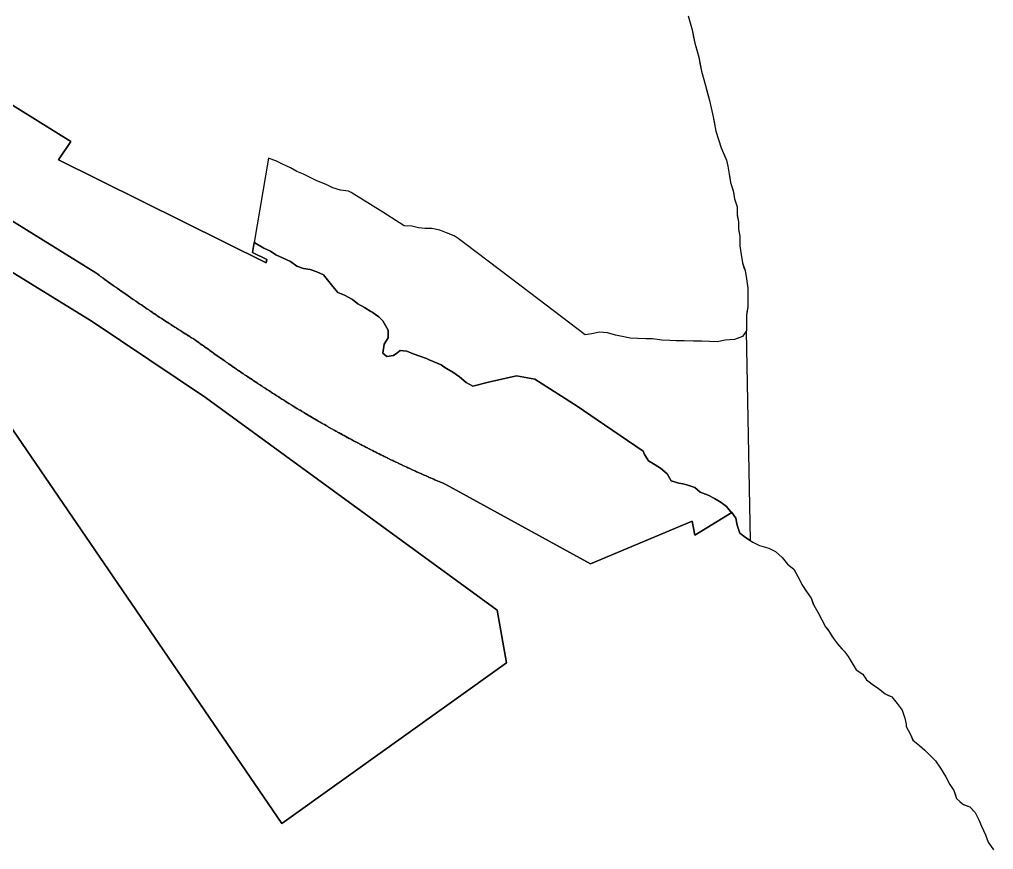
# Model space of a CAD drawing. Header units: inches. Extents: x 11258954 to 11313122, y 3645444 to 3695200.
# Drawn here: x 11296725 to 11297462, y 3675578 to 3676207 of the extents above; entities that cross this region are included whole.
import ezdxf

# ---------------------------------------------------------------- set-up
doc = ezdxf.new("R2010")
doc.units = ezdxf.units.IN
doc.header["$MEASUREMENT"] = 0
for name, color, linetype in [('SchoolBoardDistrict', 253, 'Continuous'), ('SchoolZone_Elementary', 251, 'Continuous'), ('SchoolZone_High', 63, 'Continuous'), ('SchoolZone_Middle', 154, 'Continuous')]:
    doc.layers.add(name, color=color, linetype=linetype)

msp = doc.modelspace()

# ---------------------------------------------------------------- linework, layer by layer
at = {"layer": 'SchoolBoardDistrict'}
msp.add_lwpolyline([(11297231, 3676209.25), (11297234, 3676198.75), (11297235.119, 3676193.1565), (11297236, 3676188.75), (11297237.19, 3676184.4855), (11297239, 3676178), (11297239.89, 3676173.328), (11297241, 3676167.5), (11297244, 3676156.5), (11297244.554, 3676154.423), (11297247, 3676145.25), (11297250, 3676133), (11297250.705, 3676129.125), (11297252, 3676122), (11297256, 3676109.5), (11297258.999, 3676102.378), (11297260, 3676100), (11297261, 3676095.5), (11297262, 3676089.5), (11297262.1685, 3676088.446), (11297263, 3676083.25), (11297264.464, 3676078.6755), (11297265, 3676077), (11297265.165, 3676075.9675), (11297266, 3676070.75), (11297266.971, 3676067.8375), (11297268, 3676064.75), (11297268, 3676059.6635), (11297268, 3676059), (11297268.1425, 3676058.217), (11297269, 3676053.5), (11297269, 3676049.464), (11297269, 3676048), (11297269.2965, 3676046.37), (11297270, 3676042.5), (11297270, 3676039.0235), (11297270, 3676035.25), (11297271, 3676028.75), (11297272, 3676022.5), (11297273.1955, 3676018.9135), (11297274, 3676016.5), (11297275, 3676010.25), (11297276, 3676003.25), (11297276, 3676000), (11297276, 3675995.75), (11297276, 3675989), (11297275.407, 3675985.144), (11297275, 3675982.5), (11297275, 3675976.75), (11297275, 3675975.28), (11297275, 3675975), (11297275, 3675971), (11297274.848, 3675970.7845), (11297278, 3675812.25), (11297280, 3675811), (11297285, 3675808.5), (11297292, 3675806.5), (11297297, 3675804), (11297302, 3675799.5), (11297306, 3675794.5), (11297308.495, 3675792.504), (11297311, 3675790.5), (11297314, 3675785), (11297314.112, 3675784.7765), (11297317, 3675779), (11297320.359, 3675773.961), (11297321, 3675773), (11297324, 3675768.75), (11297325.6705, 3675764.1555), (11297326, 3675763.25), (11297329, 3675758), (11297332, 3675752.25), (11297335, 3675747), (11297336.536, 3675744.952), (11297338, 3675743), (11297340.278, 3675739.2035), (11297341, 3675738), (11297344, 3675734), (11297347.2465, 3675730.429), (11297349, 3675728.5), (11297350.507, 3675726.4905), (11297351.305, 3675725.4265), (11297352, 3675724.5), (11297355, 3675719.5), (11297356.2395, 3675717.4335), (11297358, 3675714.5), (11297360.829, 3675712.661), (11297363, 3675711.25), (11297363.858, 3675709.9635), (11297363.8635, 3675709.954), (11297366, 3675706.75), (11297368.902, 3675704.5735), (11297370.418, 3675703.436), (11297371, 3675703), (11297371.62, 3675702.5735), (11297375, 3675700.25), (11297376.962, 3675698.6805), (11297380, 3675696.25), (11297382.0065, 3675695.347), (11297385, 3675694), (11297389, 3675689), (11297393, 3675684), (11297395, 3675677.75), (11297396, 3675673.25), (11297396, 3675672.353), (11297396, 3675671.5), (11297399, 3675666), (11297400.166, 3675663.232), (11297400.9075, 3675661.4705), (11297401, 3675661.25), (11297401.149, 3675661.131), (11297402.336, 3675660.182), (11297406, 3675657.25), (11297410, 3675653.5), (11297411.9805, 3675651.52), (11297414, 3675649.5), (11297418, 3675645.5), (11297422, 3675640), (11297424.009, 3675636.7355), (11297426, 3675633.5), (11297429, 3675627.75), (11297432, 3675623), (11297432.9245, 3675620.2265), (11297434, 3675617), (11297436.4895, 3675614.7595), (11297438.551, 3675612.904), (11297439, 3675612.5), (11297439.2735, 3675612.4045), (11297444, 3675610.75), (11297444.0485, 3675610.6985), (11297447.6875, 3675606.832), (11297448, 3675606.5), (11297448.308, 3675605.9355), (11297451, 3675601), (11297453, 3675596), (11297456, 3675589.5), (11297458, 3675584), (11297462, 3675578.25)], dxfattribs=at)
at = {"layer": 'SchoolZone_Elementary'}
for points in [[(11297231, 3676209.25, 0), (11297234, 3676198.75, 0), (11297236, 3676188.75, 0), (11297239, 3676178, 0), (11297241, 3676167.5, 0), (11297244, 3676156.5, 0), (11297247, 3676145.25, 0), (11297250, 3676133, 0), (11297252, 3676122, 0), (11297256, 3676109.5, 0), (11297260, 3676100, 0), (11297261, 3676095.5, 0), (11297262, 3676089.5, 0), (11297263, 3676083.25, 0), (11297265, 3676077, 0), (11297266, 3676070.75, 0), (11297268, 3676064.75, 0), (11297268, 3676059, 0), (11297269, 3676053.5, 0), (11297269, 3676048, 0), (11297270, 3676042.5, 0), (11297270, 3676035.25, 0), (11297271, 3676028.75, 0), (11297272, 3676022.5, 0), (11297274, 3676016.5, 0), (11297275, 3676010.25, 0), (11297276, 3676003.25, 0), (11297276, 3676000, 0), (11297276, 3675995.75, 0), (11297276, 3675989, 0), (11297275, 3675982.5, 0), (11297275, 3675976.75, 0), (11297275, 3675975, 0), (11297275, 3675971, 0), (11297274.848, 3675970.785, 0), (11297272, 3675966.75, 0), (11297266, 3675964.5, 0), (11297259, 3675964, 0), (11297253, 3675962.75, 0), (11297247, 3675963, 0), (11297241, 3675963.25, 0), (11297235, 3675963.25, 0), (11297228, 3675963.5, 0), (11297222, 3675963.5, 0), (11297217, 3675963.75, 0), (11297211, 3675964, 0), (11297204, 3675965, 0), (11297199, 3675965, 0), (11297193, 3675965.25, 0), (11297187, 3675965.5, 0), (11297181, 3675966.75, 0), (11297176, 3675967.75, 0), (11297170, 3675969.5, 0), (11297164, 3675970, 0), (11297158, 3675968.75, 0), (11297153, 3675968, 0), (11297111, 3676000, 0), (11297088, 3676017.5, 0), (11297062, 3676037, 0), (11297057, 3676040.75, 0), (11297054, 3676042.75, 0), (11297048, 3676045, 0), (11297043, 3676047.25, 0), (11297037, 3676048.5, 0), (11297032, 3676048.5, 0), (11297027, 3676049, 0), (11297022, 3676050.25, 0), (11297016, 3676050.5, 0), (11297000, 3676060.75, 0), (11296976, 3676075.75, 0), (11296974, 3676076.75, 0), (11296968, 3676077.5, 0), (11296962, 3676079.25, 0), (11296957, 3676081.75, 0), (11296950, 3676084.5, 0), (11296945, 3676087, 0), (11296940, 3676089.5, 0), (11296935, 3676091.5, 0), (11296930, 3676094.25, 0), (11296924, 3676097, 0), (11296919, 3676099.5, 0), (11296914.0005, 3676101.3085, 0), (11296913.366, 3676101.642, 0), (11296902.691, 3676037.864, 0), (11296901.429, 3676030.3245, 0), (11296912.115, 3676024.8655, 0), (11296911.713, 3676022.461, 0), (11296754.5795, 3676100.443, 0), (11296763.808, 3676114.169, 0), (11296634.0025, 3676194.952, 0)], [(11296634.0025, 3676194.952, 0), (11296763.808, 3676114.169, 0), (11296754.5795, 3676100.443, 0), (11296911.713, 3676022.461, 0), (11296912.115, 3676024.8655, 0), (11296901.429, 3676030.3245, 0), (11296902.691, 3676037.864, 0), (11296903.1405, 3676037.6155, 0), (11296910, 3676033.5, 0), (11296915, 3676031.25, 0), (11296919, 3676028.5, 0), (11296924, 3676026.25, 0), (11296930, 3676023.5, 0), (11296935, 3676020, 0), (11296940, 3676018.25, 0), (11296945, 3676017.25, 0), (11296950, 3676015.5, 0), (11296955, 3676013.25, 0), (11296959, 3676008.25, 0), (11296962, 3676004.5, 0), (11296966, 3676000, 0), (11296971, 3675998, 0), (11296977, 3675994.75, 0), (11296981, 3675991.5, 0), (11296986, 3675988.5, 0), (11296991, 3675985.5, 0), (11296992, 3675985, 0), (11296997, 3675981.5, 0), (11297000, 3675978.5, 0), (11297004, 3675971.5, 0), (11297004, 3675965.75, 0), (11297001, 3675960.75, 0), (11297000, 3675954, 0), (11297003, 3675951.5, 0), (11297008, 3675952.25, 0), (11297010.5, 3675954.125, 0), (11297013, 3675956, 0), (11297018, 3675955.5, 0), (11297023, 3675953.5, 0), (11297028, 3675951.75, 0), (11297033, 3675950, 0), (11297034, 3675949.5, 0), (11297035, 3675949, 0), (11297038, 3675947.75, 0), (11297044, 3675945.25, 0), (11297046, 3675943.75, 0), (11297048, 3675942.5, 0), (11297053, 3675939.75, 0), (11297058, 3675936.25, 0), (11297063, 3675931.75, 0), (11297068, 3675929, 0), (11297080, 3675932, 0), (11297101, 3675937, 0), (11297115, 3675934.5, 0), (11297147, 3675914, 0), (11297162, 3675903.5, 0), (11297197, 3675880, 0), (11297198, 3675877.25, 0), (11297201, 3675872.5, 0), (11297206, 3675869.5, 0), (11297210, 3675867, 0), (11297215, 3675862.75, 0), (11297218, 3675857.5, 0), (11297224, 3675855.75, 0), (11297227, 3675855.125, 0), (11297230, 3675854.5, 0), (11297236, 3675852.5, 0), (11297240, 3675848.75, 0), (11297246, 3675846.5, 0), (11297251, 3675844, 0), (11297256, 3675841, 0), (11297258, 3675839.5, 0), (11297260, 3675838, 0), (11297263, 3675834.25, 0), (11297264, 3675833.5, 0), (11297267, 3675829.25, 0), (11297268, 3675824, 0), (11297270, 3675817.75, 0), (11297275, 3675814, 0), (11297278, 3675812.25, 0), (11297280, 3675811, 0), (11297285, 3675808.5, 0), (11297292, 3675806.5, 0), (11297297, 3675804, 0), (11297302, 3675799.5, 0), (11297306, 3675794.5, 0), (11297311, 3675790.5, 0), (11297314, 3675785, 0), (11297317, 3675779, 0), (11297321, 3675773, 0), (11297324, 3675768.75, 0), (11297326, 3675763.25, 0), (11297329, 3675758, 0), (11297332, 3675752.25, 0), (11297335, 3675747, 0), (11297338, 3675743, 0), (11297341, 3675738, 0), (11297344, 3675734, 0), (11297349, 3675728.5, 0), (11297352, 3675724.5, 0), (11297355, 3675719.5, 0), (11297358, 3675714.5, 0), (11297363, 3675711.25, 0), (11297364.5, 3675709, 0), (11297366, 3675706.75, 0), (11297371, 3675703, 0), (11297375, 3675700.25, 0), (11297380, 3675696.25, 0), (11297385, 3675694, 0), (11297389, 3675689, 0), (11297393, 3675684, 0), (11297395, 3675677.75, 0), (11297396, 3675673.25, 0), (11297396, 3675671.5, 0), (11297399, 3675666, 0), (11297401, 3675661.25, 0), (11297402.3355, 3675660.1815, 0), (11297406, 3675657.25, 0), (11297410, 3675653.5, 0), (11297414, 3675649.5, 0), (11297418, 3675645.5, 0), (11297422, 3675640, 0), (11297426, 3675633.5, 0), (11297429, 3675627.75, 0), (11297432, 3675623, 0), (11297433, 3675620, 0), (11297434, 3675617, 0), (11297439, 3675612.5, 0), (11297444, 3675610.75, 0), (11297448, 3675606.5, 0), (11297451, 3675601, 0), (11297453, 3675596, 0), (11297456, 3675589.5, 0), (11297458, 3675584, 0), (11297462, 3675578.25, 0)]]:
    msp.add_polyline3d(points, dxfattribs=at)
at = {"layer": 'SchoolZone_High'}
for points in [[(11297231, 3676209.25, 0), (11297234, 3676198.75, 0), (11297236, 3676188.75, 0), (11297239, 3676178, 0), (11297241, 3676167.5, 0), (11297244, 3676156.5, 0), (11297247, 3676145.25, 0), (11297250, 3676133, 0), (11297252, 3676122, 0), (11297256, 3676109.5, 0), (11297260, 3676100, 0), (11297261, 3676095.5, 0), (11297262, 3676089.5, 0), (11297263, 3676083.25, 0), (11297265, 3676077, 0), (11297266, 3676070.75, 0), (11297268, 3676064.75, 0), (11297268, 3676059, 0), (11297269, 3676053.5, 0), (11297269, 3676048, 0), (11297270, 3676042.5, 0), (11297270, 3676035.25, 0), (11297271, 3676028.75, 0), (11297272, 3676022.5, 0), (11297274, 3676016.5, 0), (11297275, 3676010.25, 0), (11297276, 3676003.25, 0), (11297276, 3676000, 0), (11297276, 3675995.75, 0), (11297276, 3675989, 0), (11297275, 3675982.5, 0), (11297275, 3675976.75, 0), (11297275, 3675975, 0), (11297275, 3675971, 0), (11297274.848, 3675970.785, 0), (11297278, 3675812.25, 0), (11297275, 3675814, 0), (11297270, 3675817.75, 0), (11297268, 3675824, 0), (11297267, 3675829.25, 0), (11297264, 3675833.5, 0), (11297263, 3675834.25, 0), (11297260, 3675838, 0), (11297258, 3675839.5, 0), (11297256, 3675841, 0), (11297251, 3675844, 0), (11297246, 3675846.5, 0), (11297240, 3675848.75, 0), (11297236, 3675852.5, 0), (11297230, 3675854.5, 0), (11297227, 3675855.125, 0), (11297224, 3675855.75, 0), (11297218, 3675857.5, 0), (11297215, 3675862.75, 0), (11297210, 3675867, 0), (11297206, 3675869.5, 0), (11297201, 3675872.5, 0), (11297198, 3675877.25, 0), (11297197, 3675880, 0), (11297162, 3675903.5, 0), (11297147, 3675914, 0), (11297115, 3675934.5, 0), (11297101, 3675937, 0), (11297080, 3675932, 0), (11297068, 3675929, 0), (11297063, 3675931.75, 0), (11297058, 3675936.25, 0), (11297053, 3675939.75, 0), (11297048, 3675942.5, 0), (11297046, 3675943.75, 0), (11297044, 3675945.25, 0), (11297038, 3675947.75, 0), (11297035, 3675949, 0), (11297034, 3675949.5, 0), (11297033, 3675950, 0), (11297028, 3675951.75, 0), (11297023, 3675953.5, 0), (11297018, 3675955.5, 0), (11297013, 3675956, 0), (11297010.5, 3675954.125, 0), (11297008, 3675952.25, 0), (11297003, 3675951.5, 0), (11297000, 3675954, 0), (11297001, 3675960.75, 0), (11297004, 3675965.75, 0), (11297004, 3675971.5, 0), (11297000, 3675978.5, 0), (11296997, 3675981.5, 0), (11296992, 3675985, 0), (11296991, 3675985.5, 0), (11296986, 3675988.5, 0), (11296981, 3675991.5, 0), (11296977, 3675994.75, 0), (11296971, 3675998, 0), (11296966, 3676000, 0), (11296962, 3676004.5, 0), (11296959, 3676008.25, 0), (11296955, 3676013.25, 0), (11296950, 3676015.5, 0), (11296945, 3676017.25, 0), (11296940, 3676018.25, 0), (11296935, 3676020, 0), (11296930, 3676023.5, 0), (11296924, 3676026.25, 0), (11296919, 3676028.5, 0), (11296915, 3676031.25, 0), (11296910, 3676033.5, 0), (11296903.1405, 3676037.6155, 0), (11296902.691, 3676037.864, 0), (11296901.429, 3676030.3245, 0), (11296912.115, 3676024.8655, 0), (11296911.713, 3676022.461, 0), (11296754.5795, 3676100.443, 0), (11296763.808, 3676114.169, 0), (11296634.0025, 3676194.952, 0)], [(11296634.0025, 3676194.952, 0), (11296763.808, 3676114.169, 0), (11296754.5795, 3676100.443, 0), (11296911.713, 3676022.461, 0), (11296912.115, 3676024.8655, 0), (11296901.429, 3676030.3245, 0), (11296902.691, 3676037.864, 0), (11296903.1405, 3676037.6155, 0), (11296910, 3676033.5, 0), (11296915, 3676031.25, 0), (11296919, 3676028.5, 0), (11296924, 3676026.25, 0), (11296930, 3676023.5, 0), (11296935, 3676020, 0), (11296940, 3676018.25, 0), (11296945, 3676017.25, 0), (11296950, 3676015.5, 0), (11296955, 3676013.25, 0), (11296959, 3676008.25, 0), (11296962, 3676004.5, 0), (11296966, 3676000, 0), (11296971, 3675998, 0), (11296977, 3675994.75, 0), (11296981, 3675991.5, 0), (11296986, 3675988.5, 0), (11296991, 3675985.5, 0), (11296992, 3675985, 0), (11296997, 3675981.5, 0), (11297000, 3675978.5, 0), (11297004, 3675971.5, 0), (11297004, 3675965.75, 0), (11297001, 3675960.75, 0), (11297000, 3675954, 0), (11297003, 3675951.5, 0), (11297008, 3675952.25, 0), (11297010.5, 3675954.125, 0), (11297013, 3675956, 0), (11297018, 3675955.5, 0), (11297023, 3675953.5, 0), (11297028, 3675951.75, 0), (11297033, 3675950, 0), (11297034, 3675949.5, 0), (11297035, 3675949, 0), (11297038, 3675947.75, 0), (11297044, 3675945.25, 0), (11297046, 3675943.75, 0), (11297048, 3675942.5, 0), (11297053, 3675939.75, 0), (11297058, 3675936.25, 0), (11297063, 3675931.75, 0), (11297068, 3675929, 0), (11297080, 3675932, 0), (11297101, 3675937, 0), (11297115, 3675934.5, 0), (11297147, 3675914, 0), (11297162, 3675903.5, 0), (11297197, 3675880, 0), (11297198, 3675877.25, 0), (11297201, 3675872.5, 0), (11297206, 3675869.5, 0), (11297210, 3675867, 0), (11297215, 3675862.75, 0), (11297218, 3675857.5, 0), (11297224, 3675855.75, 0), (11297227, 3675855.125, 0), (11297230, 3675854.5, 0), (11297236, 3675852.5, 0), (11297240, 3675848.75, 0), (11297246, 3675846.5, 0), (11297251, 3675844, 0), (11297256, 3675841, 0), (11297258, 3675839.5, 0), (11297260, 3675838, 0), (11297263, 3675834.25, 0), (11297264, 3675833.5, 0), (11297267, 3675829.25, 0), (11297268, 3675824, 0), (11297270, 3675817.75, 0), (11297275, 3675814, 0), (11297278, 3675812.25, 0), (11297280, 3675811, 0), (11297285, 3675808.5, 0), (11297292, 3675806.5, 0), (11297297, 3675804, 0), (11297302, 3675799.5, 0), (11297306, 3675794.5, 0), (11297311, 3675790.5, 0), (11297314, 3675785, 0), (11297317, 3675779, 0), (11297321, 3675773, 0), (11297324, 3675768.75, 0), (11297326, 3675763.25, 0), (11297329, 3675758, 0), (11297332, 3675752.25, 0), (11297335, 3675747, 0), (11297338, 3675743, 0), (11297341, 3675738, 0), (11297344, 3675734, 0), (11297349, 3675728.5, 0), (11297352, 3675724.5, 0), (11297355, 3675719.5, 0), (11297358, 3675714.5, 0), (11297363, 3675711.25, 0), (11297364.5, 3675709, 0), (11297366, 3675706.75, 0), (11297371, 3675703, 0), (11297375, 3675700.25, 0), (11297380, 3675696.25, 0), (11297385, 3675694, 0), (11297389, 3675689, 0), (11297393, 3675684, 0), (11297395, 3675677.75, 0), (11297396, 3675673.25, 0), (11297396, 3675671.5, 0), (11297399, 3675666, 0), (11297401, 3675661.25, 0), (11297402.3355, 3675660.1815, 0), (11297406, 3675657.25, 0), (11297410, 3675653.5, 0), (11297414, 3675649.5, 0), (11297418, 3675645.5, 0), (11297422, 3675640, 0), (11297426, 3675633.5, 0), (11297429, 3675627.75, 0), (11297432, 3675623, 0), (11297433, 3675620, 0), (11297434, 3675617, 0), (11297439, 3675612.5, 0), (11297444, 3675610.75, 0), (11297448, 3675606.5, 0), (11297451, 3675601, 0), (11297453, 3675596, 0), (11297456, 3675589.5, 0), (11297458, 3675584, 0), (11297462, 3675578.25, 0)]]:
    msp.add_polyline3d(points, dxfattribs=at)
at = {"layer": 'SchoolZone_Middle'}
for points in [[(11297231, 3676209.25, 0), (11297234, 3676198.75, 0), (11297236, 3676188.75, 0), (11297239, 3676178, 0), (11297241, 3676167.5, 0), (11297244, 3676156.5, 0), (11297247, 3676145.25, 0), (11297250, 3676133, 0), (11297252, 3676122, 0), (11297256, 3676109.5, 0), (11297260, 3676100, 0), (11297261, 3676095.5, 0), (11297262, 3676089.5, 0), (11297263, 3676083.25, 0), (11297265, 3676077, 0), (11297266, 3676070.75, 0), (11297268, 3676064.75, 0), (11297268, 3676059, 0), (11297269, 3676053.5, 0), (11297269, 3676048, 0), (11297270, 3676042.5, 0), (11297270, 3676035.25, 0), (11297271, 3676028.75, 0), (11297272, 3676022.5, 0), (11297274, 3676016.5, 0), (11297275, 3676010.25, 0), (11297276, 3676003.25, 0), (11297276, 3676000, 0), (11297276, 3675995.75, 0), (11297276, 3675989, 0), (11297275, 3675982.5, 0), (11297275, 3675976.75, 0), (11297275, 3675975, 0), (11297275, 3675971, 0), (11297274.848, 3675970.785, 0), (11297272, 3675966.75, 0), (11297266, 3675964.5, 0), (11297259, 3675964, 0), (11297253, 3675962.75, 0), (11297247, 3675963, 0), (11297241, 3675963.25, 0), (11297235, 3675963.25, 0), (11297228, 3675963.5, 0), (11297222, 3675963.5, 0), (11297217, 3675963.75, 0), (11297211, 3675964, 0), (11297204, 3675965, 0), (11297199, 3675965, 0), (11297193, 3675965.25, 0), (11297187, 3675965.5, 0), (11297181, 3675966.75, 0), (11297176, 3675967.75, 0), (11297170, 3675969.5, 0), (11297164, 3675970, 0), (11297158, 3675968.75, 0), (11297153, 3675968, 0), (11297111, 3676000, 0), (11297088, 3676017.5, 0), (11297062, 3676037, 0), (11297057, 3676040.75, 0), (11297054, 3676042.75, 0), (11297048, 3676045, 0), (11297043, 3676047.25, 0), (11297037, 3676048.5, 0), (11297032, 3676048.5, 0), (11297027, 3676049, 0), (11297022, 3676050.25, 0), (11297016, 3676050.5, 0), (11297000, 3676060.75, 0), (11296976, 3676075.75, 0), (11296974, 3676076.75, 0), (11296968, 3676077.5, 0), (11296962, 3676079.25, 0), (11296957, 3676081.75, 0), (11296950, 3676084.5, 0), (11296945, 3676087, 0), (11296940, 3676089.5, 0), (11296935, 3676091.5, 0), (11296930, 3676094.25, 0), (11296924, 3676097, 0), (11296919, 3676099.5, 0), (11296914.0005, 3676101.3085, 0), (11296913.366, 3676101.642, 0), (11296902.691, 3676037.864, 0), (11296903.1405, 3676037.6155, 0), (11296910, 3676033.5, 0), (11296915, 3676031.25, 0), (11296919, 3676028.5, 0), (11296924, 3676026.25, 0), (11296930, 3676023.5, 0), (11296935, 3676020, 0), (11296940, 3676018.25, 0), (11296945, 3676017.25, 0), (11296950, 3676015.5, 0), (11296955, 3676013.25, 0), (11296959, 3676008.25, 0), (11296962, 3676004.5, 0), (11296966, 3676000, 0), (11296971, 3675998, 0), (11296977, 3675994.75, 0), (11296981, 3675991.5, 0), (11296986, 3675988.5, 0), (11296991, 3675985.5, 0), (11296992, 3675985, 0), (11296997, 3675981.5, 0), (11297000, 3675978.5, 0), (11297004, 3675971.5, 0), (11297004, 3675965.75, 0), (11297001, 3675960.75, 0), (11297000, 3675954, 0), (11297003, 3675951.5, 0), (11297008, 3675952.25, 0), (11297010.5, 3675954.125, 0), (11297013, 3675956, 0), (11297018, 3675955.5, 0), (11297023, 3675953.5, 0), (11297028, 3675951.75, 0), (11297033, 3675950, 0), (11297034, 3675949.5, 0), (11297035, 3675949, 0), (11297038, 3675947.75, 0), (11297044, 3675945.25, 0), (11297046, 3675943.75, 0), (11297048, 3675942.5, 0), (11297053, 3675939.75, 0), (11297058, 3675936.25, 0), (11297063, 3675931.75, 0), (11297068, 3675929, 0), (11297080, 3675932, 0), (11297101, 3675937, 0), (11297115, 3675934.5, 0), (11297147, 3675914, 0), (11297162, 3675903.5, 0), (11297197, 3675880, 0), (11297198, 3675877.25, 0), (11297201, 3675872.5, 0), (11297206, 3675869.5, 0), (11297210, 3675867, 0), (11297215, 3675862.75, 0), (11297218, 3675857.5, 0), (11297224, 3675855.75, 0), (11297227, 3675855.125, 0), (11297230, 3675854.5, 0), (11297236, 3675852.5, 0), (11297240, 3675848.75, 0), (11297246, 3675846.5, 0), (11297251, 3675844, 0), (11297256, 3675841, 0), (11297258, 3675839.5, 0), (11297260, 3675838, 0), (11297263, 3675834.25, 0), (11297264, 3675833.5, 0), (11297245, 3675822, 0), (11297236, 3675816.25, 0), (11297234, 3675827, 0), (11297157, 3675794.75, 0), (11297047.65, 3675854.73, 0), (11297047.645, 3675854.733, 0), (11297046.3325, 3675855.282, 0), (11297045.992, 3675855.4245, 0), (11297045.9865, 3675855.427, 0), (11297045.02, 3675855.8335, 0), (11297044.3345, 3675856.122, 0), (11297044.3295, 3675856.124, 0), (11297043.7085, 3675856.387, 0), (11297042.679, 3675856.823, 0), (11297042.674, 3675856.825, 0), (11297042.398, 3675856.9425, 0), (11297041.089, 3675857.5005, 0), (11297041.0255, 3675857.5275, 0), (11297041.02, 3675857.53, 0), (11297039.7805, 3675858.061, 0), (11297039.3725, 3675858.236, 0), (11297039.3675, 3675858.238, 0), (11297038.4735, 3675858.6235, 0), (11297037.722, 3675858.948, 0), (11297037.717, 3675858.95, 0), (11297037.1675, 3675859.1885, 0), (11297036.0725, 3675859.6635, 0), (11297036.0675, 3675859.6655, 0), (11297035.862, 3675859.755, 0), (11297034.5575, 3675860.3245, 0), (11297034.4245, 3675860.3825, 0), (11297034.42, 3675860.3845, 0), (11297033.2535, 3675860.8965, 0), (11297032.778, 3675861.105, 0), (11297032.7735, 3675861.107, 0), (11297031.951, 3675861.4705, 0), (11297031.1335, 3675861.8315, 0), (11297031.129, 3675861.8335, 0), (11297030.6495, 3675862.0465, 0), (11297029.4905, 3675862.5615, 0), (11297029.486, 3675862.5635, 0), (11297029.3495, 3675862.6245, 0), (11297028.0495, 3675863.2055, 0), (11297027.8495, 3675863.295, 0), (11297027.845, 3675863.297, 0), (11297026.7525, 3675863.788, 0), (11297026.2095, 3675864.032, 0), (11297026.205, 3675864.034, 0), (11297025.454, 3675864.3735, 0), (11297024.5715, 3675864.7725, 0), (11297024.567, 3675864.7745, 0), (11297024.158, 3675864.9605, 0), (11297022.9345, 3675865.5165, 0), (11297022.9305, 3675865.5185, 0), (11297022.862, 3675865.55, 0), (11297021.569, 3675866.1415, 0), (11297021.3, 3675866.2645, 0), (11297021.2955, 3675866.2665, 0), (11297020.275, 3675866.736, 0), (11297019.6665, 3675867.016, 0), (11297019.6625, 3675867.018, 0), (11297018.983, 3675867.3325, 0), (11297018.035, 3675867.771, 0), (11297018.031, 3675867.773, 0), (11297017.6915, 3675867.931, 0), (11297016.405, 3675868.5295, 0), (11297016.401, 3675868.5315, 0), (11297015.112, 3675869.1345, 0), (11297014.7765, 3675869.2915, 0), (11297014.7725, 3675869.2935, 0), (11297013.8235, 3675869.74, 0), (11297013.1495, 3675870.0575, 0), (11297013.146, 3675870.059, 0), (11297012.5365, 3675870.3475, 0), (11297011.5245, 3675870.8265, 0), (11297011.521, 3675870.828, 0), (11297011.25, 3675870.957, 0), (11297009.9655, 3675871.569, 0), (11297009.9015, 3675871.5995, 0), (11297009.898, 3675871.601, 0), (11297008.6815, 3675872.183, 0), (11297008.2795, 3675872.3755, 0), (11297008.276, 3675872.377, 0), (11297007.3985, 3675872.7995, 0), (11297006.6595, 3675873.1555, 0), (11297006.6565, 3675873.157, 0), (11297006.1165, 3675873.4185, 0), (11297005.0415, 3675873.939, 0), (11297005.0385, 3675873.9405, 0), (11297004.836, 3675874.039, 0), (11297003.5565, 3675874.662, 0), (11297003.425, 3675874.726, 0), (11297003.422, 3675874.7275, 0), (11297002.278, 3675875.2875, 0), (11297001.8105, 3675875.516, 0), (11297001.807, 3675875.518, 0), (11297001.001, 3675875.9145, 0), (11297000.1975, 3675876.31, 0), (11297000.194, 3675876.3115, 0), (11296999.724, 3675876.544, 0), (11296998.586, 3675877.1075, 0), (11296998.583, 3675877.109, 0), (11296998.4485, 3675877.176, 0), (11296997.1745, 3675877.81, 0), (11296996.9765, 3675877.9085, 0), (11296996.9735, 3675877.91, 0), (11296995.9015, 3675878.4465, 0), (11296995.3685, 3675878.713, 0), (11296995.366, 3675878.7145, 0), (11296994.6295, 3675879.085, 0), (11296993.763, 3675879.5215, 0), (11296993.76, 3675879.523, 0), (11296993.3585, 3675879.726, 0), (11296992.1585, 3675880.333, 0), (11296992.1555, 3675880.3345, 0), (11296992.0885, 3675880.3685, 0), (11296990.8205, 3675881.0135, 0), (11296990.556, 3675881.148, 0), (11296990.553, 3675881.1495, 0), (11296989.5525, 3675881.661, 0), (11296988.955, 3675881.9665, 0), (11296988.9525, 3675881.968, 0), (11296988.286, 3675882.3105, 0), (11296987.3565, 3675882.7885, 0), (11296987.354, 3675882.79, 0), (11296987.021, 3675882.962, 0), (11296985.7595, 3675883.614, 0), (11296985.757, 3675883.6155, 0), (11296984.494, 3675884.2715, 0), (11296984.164, 3675884.443, 0), (11296984.1615, 3675884.4445, 0), (11296983.232, 3675884.93, 0), (11296982.5705, 3675885.2755, 0), (11296982.568, 3675885.277, 0), (11296981.971, 3675885.5905, 0), (11296980.9765, 3675886.113, 0), (11296980.7115, 3675886.253, 0), (11296980.545, 3675886.341, 0), (11296979.453, 3675886.9175, 0), (11296979.387, 3675886.9525, 0), (11296978.196, 3675887.5845, 0), (11296977.799, 3675887.7955, 0), (11296976.94, 3675888.254, 0), (11296976.213, 3675888.642, 0), (11296975.6845, 3675888.9255, 0), (11296974.6285, 3675889.492, 0), (11296974.431, 3675889.5985, 0), (11296973.178, 3675890.2745, 0), (11296973.0465, 3675890.3455, 0), (11296971.927, 3675890.952, 0), (11296971.466, 3675891.202, 0), (11296970.6765, 3675891.6325, 0), (11296969.8875, 3675892.0625, 0), (11296969.4275, 3675892.3145, 0), (11296968.3105, 3675892.926, 0), (11296968.1795, 3675892.998, 0), (11296966.9325, 3675893.685, 0), (11296966.736, 3675893.7935, 0), (11296965.687, 3675894.374, 0), (11296965.163, 3675894.664, 0), (11296964.443, 3675895.0645, 0), (11296963.592, 3675895.538, 0), (11296963.1995, 3675895.7575, 0), (11296962.023, 3675896.4155, 0), (11296961.9575, 3675896.452, 0), (11296960.717, 3675897.1495, 0), (11296960.4555, 3675897.2965, 0), (11296959.4775, 3675897.849, 0), (11296958.8905, 3675898.181, 0), (11296958.239, 3675898.5505, 0), (11296957.327, 3675899.0685, 0), (11296957.002, 3675899.254, 0), (11296955.7655, 3675899.9595, 0), (11296954.531, 3675900.668, 0), (11296954.2065, 3675900.8545, 0), (11296953.298, 3675901.378, 0), (11296952.649, 3675901.7525, 0), (11296952.0655, 3675902.0905, 0), (11296951.0935, 3675902.6535, 0), (11296950.8345, 3675902.8045, 0), (11296949.605, 3675903.5205, 0), (11296949.54, 3675903.5585, 0), (11296948.3765, 3675904.2395, 0), (11296947.9885, 3675904.4665, 0), (11296947.149, 3675904.9605, 0), (11296946.439, 3675905.3785, 0), (11296945.923, 3675905.6835, 0), (11296944.8915, 3675906.2935, 0), (11296944.6985, 3675906.408, 0), (11296943.475, 3675907.135, 0), (11296943.346, 3675907.2115, 0), (11296942.2525, 3675907.8645, 0), (11296941.8025, 3675908.1335, 0), (11296941.0315, 3675908.596, 0), (11296940.261, 3675909.0585, 0), (11296939.812, 3675909.329, 0), (11296938.7215, 3675909.987, 0), (11296938.5935, 3675910.0645, 0), (11296937.376, 3675910.8025, 0), (11296937.184, 3675910.919, 0), (11296936.1605, 3675911.542, 0), (11296935.6485, 3675911.854, 0), (11296934.9455, 3675912.284, 0), (11296934.115, 3675912.7925, 0), (11296933.7325, 3675913.028, 0), (11296932.584, 3675913.7345, 0), (11296932.5205, 3675913.774, 0), (11296931.3095, 3675914.522, 0), (11296931.0545, 3675914.6795, 0), (11296930.1, 3675915.2725, 0), (11296929.5275, 3675915.6285, 0), (11296928.892, 3675916.025, 0), (11296928.0025, 3675916.58, 0), (11296927.6855, 3675916.779, 0), (11296926.4795, 3675917.5355, 0), (11296925.053, 3675918.434, 0), (11296924.6875, 3675918.6645, 0), (11296923.628, 3675919.3345, 0), (11296922.8975, 3675919.797, 0), (11296922.204, 3675920.2375, 0), (11296921.1095, 3675920.9325, 0), (11296920.7815, 3675921.142, 0), (11296919.36, 3675922.0485, 0), (11296919.3235, 3675922.0715, 0), (11296917.94, 3675922.9575, 0), (11296917.54, 3675923.2135, 0), (11296916.5215, 3675923.868, 0), (11296915.758, 3675924.359, 0), (11296915.1045, 3675924.781, 0), (11296913.9785, 3675925.508, 0), (11296913.6885, 3675925.696, 0), (11296912.2735, 3675926.613, 0), (11296912.201, 3675926.66, 0), (11296910.8605, 3675927.532, 0), (11296910.4255, 3675927.815, 0), (11296909.4485, 3675928.453, 0), (11296908.652, 3675928.9735, 0), (11296908.0375, 3675929.3765, 0), (11296906.881, 3675930.135, 0), (11296906.6285, 3675930.3015, 0), (11296905.2205, 3675931.2285, 0), (11296905.112, 3675931.3, 0), (11296903.814, 3675932.158, 0), (11296903.345, 3675932.468, 0), (11296902.4085, 3675933.0895, 0), (11296901.5805, 3675933.6395, 0), (11296901.005, 3675934.023, 0), (11296899.8175, 3675934.814, 0), (11296899.602, 3675934.958, 0), (11296898.201, 3675935.8955, 0), (11296898.057, 3675935.9915, 0), (11296896.801, 3675936.835, 0), (11296896.299, 3675937.1725, 0), (11296895.403, 3675937.777, 0), (11296894.5425, 3675938.357, 0), (11296894.0055, 3675938.7205, 0), (11296892.7885, 3675939.544, 0), (11296892.6095, 3675939.6655, 0), (11296891.2155, 3675940.6135, 0), (11296891.037, 3675940.735, 0), (11296889.8225, 3675941.563, 0), (11296889.287, 3675941.9285, 0), (11296888.431, 3675942.5145, 0), (11296887.5395, 3675943.1255, 0), (11296887.041, 3675943.4685, 0), (11296885.7945, 3675944.326, 0), (11296885.652, 3675944.424, 0), (11296884.2645, 3675945.382, 0), (11296884.0515, 3675945.529, 0), (11296882.8785, 3675946.342, 0), (11296882.3105, 3675946.7355, 0), (11296881.494, 3675947.3035, 0), (11296880.5715, 3675947.9455, 0), (11296880.1105, 3675948.2675, 0), (11296878.835, 3675949.1585, 0), (11296878.729, 3675949.233, 0), (11296877.3485, 3675950.201, 0), (11296877.101, 3675950.3745, 0), (11296875.9695, 3675951.1705, 0), (11296875.369, 3675951.5935, 0), (11296874.5925, 3675952.1425, 0), (11296873.639, 3675952.816, 0), (11296873.2155, 3675953.1165, 0), (11296871.9115, 3675954.0415, 0), (11296871.841, 3675954.092, 0), (11296870.4675, 3675955.0695, 0), (11296870.186, 3675955.27, 0), (11296869.0955, 3675956.0495, 0), (11296868.463, 3675956.502, 0), (11296867.7255, 3675957.0315, 0), (11296866.742, 3675957.737, 0), (11296866.356, 3675958.015, 0), (11296865.0235, 3675958.975, 0), (11296864.9885, 3675959.0005, 0), (11296863.622, 3675959.989, 0), (11296863.3075, 3675960.2165, 0), (11296862.258, 3675960.9785, 0), (11296861.5935, 3675961.461, 0), (11296860.8945, 3675961.9705, 0), (11296859.8815, 3675962.7085, 0), (11296859.5325, 3675962.9635, 0), (11296858.172, 3675963.959, 0), (11296856.7435, 3675964.8465, 0), (11296856.3355, 3675965.1, 0), (11296855.3155, 3675965.736, 0), (11296854.5005, 3675966.244, 0), (11296853.8895, 3675966.6265, 0), (11296852.668, 3675967.392, 0), (11296852.4645, 3675967.52, 0), (11296851.041, 3675968.415, 0), (11296850.838, 3675968.543, 0), (11296849.6185, 3675969.313, 0), (11296849.0095, 3675969.6975, 0), (11296848.198, 3675970.212, 0), (11296847.1835, 3675970.855, 0), (11296846.778, 3675971.113, 0), (11296845.3595, 3675972.0165, 0), (11296843.9425, 3675972.922, 0), (11296843.5375, 3675973.181, 0), (11296842.5265, 3675973.83, 0), (11296841.718, 3675974.349, 0), (11296841.112, 3675974.7395, 0), (11296839.9005, 3675975.52, 0), (11296839.6985, 3675975.6505, 0), (11296838.287, 3675976.5645, 0), (11296838.0855, 3675976.695, 0), (11296836.8765, 3675977.4805, 0), (11296836.272, 3675977.873, 0), (11296835.467, 3675978.398, 0), (11296834.461, 3675979.054, 0), (11296834.059, 3675979.3175, 0), (11296832.6525, 3675980.239, 0), (11296831.247, 3675981.163, 0), (11296830.846, 3675981.427, 0), (11296829.8435, 3675982.089, 0), (11296829.0415, 3675982.6185, 0), (11296828.441, 3675983.0165, 0), (11296827.239, 3675983.813, 0), (11296827.039, 3675983.946, 0), (11296825.639, 3675984.878, 0), (11296825.439, 3675985.011, 0), (11296824.241, 3675985.812, 0), (11296823.6415, 3675986.2125, 0), (11296822.8435, 3675986.748, 0), (11296821.846, 3675987.417, 0), (11296821.4475, 3675987.6855, 0), (11296820.0525, 3675988.625, 0), (11296818.6595, 3675989.567, 0), (11296818.2615, 3675989.8365, 0), (11296817.268, 3675990.511, 0), (11296816.4725, 3675991.051, 0), (11296815.877, 3675991.457, 0), (11296814.686, 3675992.269, 0), (11296814.4875, 3675992.4045, 0), (11296813.1, 3675993.3545, 0), (11296812.902, 3675993.49, 0), (11296811.7135, 3675994.3065, 0), (11296811.12, 3675994.7145, 0), (11296810.329, 3675995.2605, 0), (11296809.34, 3675995.9425, 0), (11296808.945, 3675996.216, 0), (11296807.5625, 3675997.1735, 0), (11296806.182, 3675998.1335, 0), (11296805.787, 3675998.408, 0), (11296804.802, 3675999.0955, 0), (11296804.014, 3675999.6455, 0), (11296803.424, 3676000.059, 0), (11296802.2435, 3676000.8865, 0), (11296802.047, 3676001.0245, 0), (11296800.6715, 3676001.992, 0), (11296800.475, 3676002.1305, 0), (11296799.2975, 3676002.962, 0), (11296798.709, 3676003.378, 0), (11296797.9255, 3676003.934, 0), (11296796.9455, 3676004.629, 0), (11296796.554, 3676004.9075, 0), (11296795.184, 3676005.883, 0), (11296793.816, 3676006.8605, 0), (11296793.4245, 3676007.14, 0), (11296792.449, 3676007.84, 0), (11296791.668, 3676008.4005, 0), (11296791.0835, 3676008.8215, 0), (11296789.9135, 3676009.664, 0), (11296789.7185, 3676009.805, 0), (11296788.356, 3676010.79, 0), (11296788.1615, 3676010.931, 0), (11296786.995, 3676011.778, 0), (11296786.4115, 3676012.2015, 0), (11296785.635, 3676012.7675, 0), (11296784.664, 3676013.475, 0), (11296784.2765, 3676013.7585, 0), (11296782.919, 3676014.7515, 0), (11296695.468, 3676068.9605, 0)], [(11296695.468, 3676068.9605, 0), (11296782.919, 3676014.7515, 0), (11296784.2765, 3676013.7585, 0), (11296784.664, 3676013.475, 0), (11296785.635, 3676012.7675, 0), (11296786.4115, 3676012.2015, 0), (11296786.995, 3676011.778, 0), (11296788.1615, 3676010.931, 0), (11296788.356, 3676010.79, 0), (11296789.7185, 3676009.805, 0), (11296789.9135, 3676009.664, 0), (11296791.0835, 3676008.8215, 0), (11296791.668, 3676008.4005, 0), (11296792.449, 3676007.84, 0), (11296793.4245, 3676007.14, 0), (11296793.816, 3676006.8605, 0), (11296795.184, 3676005.883, 0), (11296796.554, 3676004.9075, 0), (11296796.9455, 3676004.629, 0), (11296797.9255, 3676003.934, 0), (11296798.709, 3676003.378, 0), (11296799.2975, 3676002.962, 0), (11296800.475, 3676002.1305, 0), (11296800.6715, 3676001.992, 0), (11296802.047, 3676001.0245, 0), (11296802.2435, 3676000.8865, 0), (11296803.424, 3676000.059, 0), (11296804.014, 3675999.6455, 0), (11296804.802, 3675999.0955, 0), (11296805.787, 3675998.408, 0), (11296806.182, 3675998.1335, 0), (11296807.5625, 3675997.1735, 0), (11296808.945, 3675996.216, 0), (11296809.34, 3675995.9425, 0), (11296810.329, 3675995.2605, 0), (11296811.12, 3675994.7145, 0), (11296811.7135, 3675994.3065, 0), (11296812.902, 3675993.49, 0), (11296813.1, 3675993.3545, 0), (11296814.4875, 3675992.4045, 0), (11296814.686, 3675992.269, 0), (11296815.877, 3675991.457, 0), (11296816.4725, 3675991.051, 0), (11296817.268, 3675990.511, 0), (11296818.2615, 3675989.8365, 0), (11296818.6595, 3675989.567, 0), (11296820.0525, 3675988.625, 0), (11296821.4475, 3675987.6855, 0), (11296821.846, 3675987.417, 0), (11296822.8435, 3675986.748, 0), (11296823.6415, 3675986.2125, 0), (11296824.241, 3675985.812, 0), (11296825.439, 3675985.011, 0), (11296825.639, 3675984.878, 0), (11296827.039, 3675983.946, 0), (11296827.239, 3675983.813, 0), (11296828.441, 3675983.0165, 0), (11296829.0415, 3675982.6185, 0), (11296829.8435, 3675982.089, 0), (11296830.846, 3675981.427, 0), (11296831.247, 3675981.163, 0), (11296832.6525, 3675980.239, 0), (11296834.059, 3675979.3175, 0), (11296834.461, 3675979.054, 0), (11296835.467, 3675978.398, 0), (11296836.272, 3675977.873, 0), (11296836.8765, 3675977.4805, 0), (11296838.0855, 3675976.695, 0), (11296838.287, 3675976.5645, 0), (11296839.6985, 3675975.6505, 0), (11296839.9005, 3675975.52, 0), (11296841.112, 3675974.7395, 0), (11296841.718, 3675974.349, 0), (11296842.5265, 3675973.83, 0), (11296843.5375, 3675973.181, 0), (11296843.9425, 3675972.922, 0), (11296845.3595, 3675972.0165, 0), (11296846.778, 3675971.113, 0), (11296847.1835, 3675970.855, 0), (11296848.198, 3675970.212, 0), (11296849.0095, 3675969.6975, 0), (11296849.6185, 3675969.313, 0), (11296850.838, 3675968.543, 0), (11296851.041, 3675968.415, 0), (11296852.4645, 3675967.52, 0), (11296852.668, 3675967.392, 0), (11296853.8895, 3675966.6265, 0), (11296854.5005, 3675966.244, 0), (11296855.3155, 3675965.736, 0), (11296856.3355, 3675965.1, 0), (11296856.7435, 3675964.8465, 0), (11296858.172, 3675963.959, 0), (11296859.5325, 3675962.9635, 0), (11296859.8815, 3675962.7085, 0), (11296860.8945, 3675961.9705, 0), (11296861.5935, 3675961.461, 0), (11296862.258, 3675960.9785, 0), (11296863.3075, 3675960.2165, 0), (11296863.622, 3675959.989, 0), (11296864.9885, 3675959.0005, 0), (11296865.0235, 3675958.975, 0), (11296866.356, 3675958.015, 0), (11296866.742, 3675957.737, 0), (11296867.7255, 3675957.0315, 0), (11296868.463, 3675956.502, 0), (11296869.0955, 3675956.0495, 0), (11296870.186, 3675955.27, 0), (11296870.4675, 3675955.0695, 0), (11296871.841, 3675954.092, 0), (11296871.9115, 3675954.0415, 0), (11296873.2155, 3675953.1165, 0), (11296873.639, 3675952.816, 0), (11296874.5925, 3675952.1425, 0), (11296875.369, 3675951.5935, 0), (11296875.9695, 3675951.1705, 0), (11296877.101, 3675950.3745, 0), (11296877.3485, 3675950.201, 0), (11296878.729, 3675949.233, 0), (11296878.835, 3675949.1585, 0), (11296880.1105, 3675948.2675, 0), (11296880.5715, 3675947.9455, 0), (11296881.494, 3675947.3035, 0), (11296882.3105, 3675946.7355, 0), (11296882.8785, 3675946.342, 0), (11296884.0515, 3675945.529, 0), (11296884.2645, 3675945.382, 0), (11296885.652, 3675944.424, 0), (11296885.7945, 3675944.326, 0), (11296887.041, 3675943.4685, 0), (11296887.5395, 3675943.1255, 0), (11296888.431, 3675942.5145, 0), (11296889.287, 3675941.9285, 0), (11296889.8225, 3675941.563, 0), (11296891.037, 3675940.735, 0), (11296891.2155, 3675940.6135, 0), (11296892.6095, 3675939.6655, 0), (11296892.7885, 3675939.544, 0), (11296894.0055, 3675938.7205, 0), (11296894.5425, 3675938.357, 0), (11296895.403, 3675937.777, 0), (11296896.299, 3675937.1725, 0), (11296896.801, 3675936.835, 0), (11296898.057, 3675935.9915, 0), (11296898.201, 3675935.8955, 0), (11296899.602, 3675934.958, 0), (11296899.8175, 3675934.814, 0), (11296901.005, 3675934.023, 0), (11296901.5805, 3675933.6395, 0), (11296902.4085, 3675933.0895, 0), (11296903.345, 3675932.468, 0), (11296903.814, 3675932.158, 0), (11296905.112, 3675931.3, 0), (11296905.2205, 3675931.2285, 0), (11296906.6285, 3675930.3015, 0), (11296906.881, 3675930.135, 0), (11296908.0375, 3675929.3765, 0), (11296908.652, 3675928.9735, 0), (11296909.4485, 3675928.453, 0), (11296910.4255, 3675927.815, 0), (11296910.8605, 3675927.532, 0), (11296912.201, 3675926.66, 0), (11296912.2735, 3675926.613, 0), (11296913.6885, 3675925.696, 0), (11296913.9785, 3675925.508, 0), (11296915.1045, 3675924.781, 0), (11296915.758, 3675924.359, 0), (11296916.5215, 3675923.868, 0), (11296917.54, 3675923.2135, 0), (11296917.94, 3675922.9575, 0), (11296919.3235, 3675922.0715, 0), (11296919.36, 3675922.0485, 0), (11296920.7815, 3675921.142, 0), (11296921.1095, 3675920.9325, 0), (11296922.204, 3675920.2375, 0), (11296922.8975, 3675919.797, 0), (11296923.628, 3675919.3345, 0), (11296924.6875, 3675918.6645, 0), (11296925.053, 3675918.434, 0), (11296926.4795, 3675917.5355, 0), (11296927.6855, 3675916.779, 0), (11296928.0025, 3675916.58, 0), (11296928.892, 3675916.025, 0), (11296929.5275, 3675915.6285, 0), (11296930.1, 3675915.2725, 0), (11296931.0545, 3675914.6795, 0), (11296931.3095, 3675914.522, 0), (11296932.5205, 3675913.774, 0), (11296932.584, 3675913.7345, 0), (11296933.7325, 3675913.028, 0), (11296934.115, 3675912.7925, 0), (11296934.9455, 3675912.284, 0), (11296935.6485, 3675911.854, 0), (11296936.1605, 3675911.542, 0), (11296937.184, 3675910.919, 0), (11296937.376, 3675910.8025, 0), (11296938.5935, 3675910.0645, 0), (11296938.7215, 3675909.987, 0), (11296939.812, 3675909.329, 0), (11296940.261, 3675909.0585, 0), (11296941.0315, 3675908.596, 0), (11296941.8025, 3675908.1335, 0), (11296942.2525, 3675907.8645, 0), (11296943.346, 3675907.2115, 0), (11296943.475, 3675907.135, 0), (11296944.6985, 3675906.408, 0), (11296944.8915, 3675906.2935, 0), (11296945.923, 3675905.6835, 0), (11296946.439, 3675905.3785, 0), (11296947.149, 3675904.9605, 0), (11296947.9885, 3675904.4665, 0), (11296948.3765, 3675904.2395, 0), (11296949.54, 3675903.5585, 0), (11296949.605, 3675903.5205, 0), (11296950.8345, 3675902.8045, 0), (11296951.0935, 3675902.6535, 0), (11296952.0655, 3675902.0905, 0), (11296952.649, 3675901.7525, 0), (11296953.298, 3675901.378, 0), (11296954.2065, 3675900.8545, 0), (11296954.531, 3675900.668, 0), (11296955.7655, 3675899.9595, 0), (11296957.002, 3675899.254, 0), (11296957.327, 3675899.0685, 0), (11296958.239, 3675898.5505, 0), (11296958.8905, 3675898.181, 0), (11296959.4775, 3675897.849, 0), (11296960.4555, 3675897.2965, 0), (11296960.717, 3675897.1495, 0), (11296961.9575, 3675896.452, 0), (11296962.023, 3675896.4155, 0), (11296963.1995, 3675895.7575, 0), (11296963.592, 3675895.538, 0), (11296964.443, 3675895.0645, 0), (11296965.163, 3675894.664, 0), (11296965.687, 3675894.374, 0), (11296966.736, 3675893.7935, 0), (11296966.9325, 3675893.685, 0), (11296968.1795, 3675892.998, 0), (11296968.3105, 3675892.926, 0), (11296969.4275, 3675892.3145, 0), (11296969.8875, 3675892.0625, 0), (11296970.6765, 3675891.6325, 0), (11296971.466, 3675891.202, 0), (11296971.927, 3675890.952, 0), (11296973.0465, 3675890.3455, 0), (11296973.178, 3675890.2745, 0), (11296974.431, 3675889.5985, 0), (11296974.6285, 3675889.492, 0), (11296975.6845, 3675888.9255, 0), (11296976.213, 3675888.642, 0), (11296976.94, 3675888.254, 0), (11296977.799, 3675887.7955, 0), (11296978.196, 3675887.5845, 0), (11296979.387, 3675886.9525, 0), (11296979.453, 3675886.9175, 0), (11296980.545, 3675886.341, 0), (11296980.7115, 3675886.253, 0), (11296980.9765, 3675886.113, 0), (11296981.971, 3675885.5905, 0), (11296982.568, 3675885.277, 0), (11296982.5705, 3675885.2755, 0), (11296983.232, 3675884.93, 0), (11296984.1615, 3675884.4445, 0), (11296984.164, 3675884.443, 0), (11296984.494, 3675884.2715, 0), (11296985.757, 3675883.6155, 0), (11296985.7595, 3675883.614, 0), (11296987.021, 3675882.962, 0), (11296987.354, 3675882.79, 0), (11296987.3565, 3675882.7885, 0), (11296988.286, 3675882.3105, 0), (11296988.9525, 3675881.968, 0), (11296988.955, 3675881.9665, 0), (11296989.5525, 3675881.661, 0), (11296990.553, 3675881.1495, 0), (11296990.556, 3675881.148, 0), (11296990.8205, 3675881.0135, 0), (11296992.0885, 3675880.3685, 0), (11296992.1555, 3675880.3345, 0), (11296992.1585, 3675880.333, 0), (11296993.3585, 3675879.726, 0), (11296993.76, 3675879.523, 0), (11296993.763, 3675879.5215, 0), (11296994.6295, 3675879.085, 0), (11296995.366, 3675878.7145, 0), (11296995.3685, 3675878.713, 0), (11296995.9015, 3675878.4465, 0), (11296996.9735, 3675877.91, 0), (11296996.9765, 3675877.9085, 0), (11296997.1745, 3675877.81, 0), (11296998.4485, 3675877.176, 0), (11296998.583, 3675877.109, 0), (11296998.586, 3675877.1075, 0), (11296999.724, 3675876.544, 0), (11297000.194, 3675876.3115, 0), (11297000.1975, 3675876.31, 0), (11297001.001, 3675875.9145, 0), (11297001.807, 3675875.518, 0), (11297001.8105, 3675875.516, 0), (11297002.278, 3675875.2875, 0), (11297003.422, 3675874.7275, 0), (11297003.425, 3675874.726, 0), (11297003.5565, 3675874.662, 0), (11297004.836, 3675874.039, 0), (11297005.0385, 3675873.9405, 0), (11297005.0415, 3675873.939, 0), (11297006.1165, 3675873.4185, 0), (11297006.6565, 3675873.157, 0), (11297006.6595, 3675873.1555, 0), (11297007.3985, 3675872.7995, 0), (11297008.276, 3675872.377, 0), (11297008.2795, 3675872.3755, 0), (11297008.6815, 3675872.183, 0), (11297009.898, 3675871.601, 0), (11297009.9015, 3675871.5995, 0), (11297009.9655, 3675871.569, 0), (11297011.25, 3675870.957, 0), (11297011.521, 3675870.828, 0), (11297011.5245, 3675870.8265, 0), (11297012.5365, 3675870.3475, 0), (11297013.146, 3675870.059, 0), (11297013.1495, 3675870.0575, 0), (11297013.8235, 3675869.74, 0), (11297014.7725, 3675869.2935, 0), (11297014.7765, 3675869.2915, 0), (11297015.112, 3675869.1345, 0), (11297016.401, 3675868.5315, 0), (11297016.405, 3675868.5295, 0), (11297017.6915, 3675867.931, 0), (11297018.031, 3675867.773, 0), (11297018.035, 3675867.771, 0), (11297018.983, 3675867.3325, 0), (11297019.6625, 3675867.018, 0), (11297019.6665, 3675867.016, 0), (11297020.275, 3675866.736, 0), (11297021.2955, 3675866.2665, 0), (11297021.3, 3675866.2645, 0), (11297021.569, 3675866.1415, 0), (11297022.862, 3675865.55, 0), (11297022.9305, 3675865.5185, 0), (11297022.9345, 3675865.5165, 0), (11297024.158, 3675864.9605, 0), (11297024.567, 3675864.7745, 0), (11297024.5715, 3675864.7725, 0), (11297025.454, 3675864.3735, 0), (11297026.205, 3675864.034, 0), (11297026.2095, 3675864.032, 0), (11297026.7525, 3675863.788, 0), (11297027.845, 3675863.297, 0), (11297027.8495, 3675863.295, 0), (11297028.0495, 3675863.2055, 0), (11297029.3495, 3675862.6245, 0), (11297029.486, 3675862.5635, 0), (11297029.4905, 3675862.5615, 0), (11297030.6495, 3675862.0465, 0), (11297031.129, 3675861.8335, 0), (11297031.1335, 3675861.8315, 0), (11297031.951, 3675861.4705, 0), (11297032.7735, 3675861.107, 0), (11297032.778, 3675861.105, 0), (11297033.2535, 3675860.8965, 0), (11297034.42, 3675860.3845, 0), (11297034.4245, 3675860.3825, 0), (11297034.5575, 3675860.3245, 0), (11297035.862, 3675859.755, 0), (11297036.0675, 3675859.6655, 0), (11297036.0725, 3675859.6635, 0), (11297037.1675, 3675859.1885, 0), (11297037.717, 3675858.95, 0), (11297037.722, 3675858.948, 0), (11297038.4735, 3675858.6235, 0), (11297039.3675, 3675858.238, 0), (11297039.3725, 3675858.236, 0), (11297039.7805, 3675858.061, 0), (11297041.02, 3675857.53, 0), (11297041.0255, 3675857.5275, 0), (11297041.089, 3675857.5005, 0), (11297042.398, 3675856.9425, 0), (11297042.674, 3675856.825, 0), (11297042.679, 3675856.823, 0), (11297043.7085, 3675856.387, 0), (11297044.3295, 3675856.124, 0), (11297044.3345, 3675856.122, 0), (11297045.02, 3675855.8335, 0), (11297045.9865, 3675855.427, 0), (11297045.992, 3675855.4245, 0), (11297046.3325, 3675855.282, 0), (11297047.645, 3675854.733, 0), (11297047.65, 3675854.73, 0), (11297157, 3675794.75, 0), (11297234, 3675827, 0), (11297236, 3675816.25, 0), (11297245, 3675822, 0), (11297264, 3675833.5, 0), (11297267, 3675829.25, 0), (11297268, 3675824, 0), (11297270, 3675817.75, 0), (11297275, 3675814, 0), (11297278, 3675812.25, 0), (11297280, 3675811, 0), (11297285, 3675808.5, 0), (11297292, 3675806.5, 0), (11297297, 3675804, 0), (11297302, 3675799.5, 0), (11297306, 3675794.5, 0), (11297311, 3675790.5, 0), (11297314, 3675785, 0), (11297317, 3675779, 0), (11297321, 3675773, 0), (11297324, 3675768.75, 0), (11297326, 3675763.25, 0), (11297329, 3675758, 0), (11297332, 3675752.25, 0), (11297335, 3675747, 0), (11297338, 3675743, 0), (11297341, 3675738, 0), (11297344, 3675734, 0), (11297349, 3675728.5, 0), (11297352, 3675724.5, 0), (11297355, 3675719.5, 0), (11297358, 3675714.5, 0), (11297363, 3675711.25, 0), (11297364.5, 3675709, 0), (11297366, 3675706.75, 0), (11297371, 3675703, 0), (11297375, 3675700.25, 0), (11297380, 3675696.25, 0), (11297385, 3675694, 0), (11297389, 3675689, 0), (11297393, 3675684, 0), (11297395, 3675677.75, 0), (11297396, 3675673.25, 0), (11297396, 3675671.5, 0), (11297399, 3675666, 0), (11297401, 3675661.25, 0), (11297402.3355, 3675660.1815, 0), (11297406, 3675657.25, 0), (11297410, 3675653.5, 0), (11297414, 3675649.5, 0), (11297418, 3675645.5, 0), (11297422, 3675640, 0), (11297426, 3675633.5, 0), (11297429, 3675627.75, 0), (11297432, 3675623, 0), (11297433, 3675620, 0), (11297434, 3675617, 0), (11297439, 3675612.5, 0), (11297444, 3675610.75, 0), (11297448, 3675606.5, 0), (11297451, 3675601, 0), (11297453, 3675596, 0), (11297456, 3675589.5, 0), (11297458, 3675584, 0), (11297462, 3675578.25, 0)], [(11296708.2325, 3676022.1795, 0), (11296779.9575, 3675977.98, 0), (11296865.7885, 3675920.4285, 0), (11297086.469, 3675759.5445, 0), (11297093.505, 3675719.7515, 0), (11296923.6505, 3675598.1555, 0), (11296702.8025, 3675920.6435, 0)], [(11296702.8025, 3675920.6435, 0), (11296923.6505, 3675598.1555, 0), (11297093.505, 3675719.7515, 0), (11297086.469, 3675759.5445, 0), (11296865.7885, 3675920.4285, 0), (11296779.9575, 3675977.98, 0), (11296708.2325, 3676022.1795, 0)]]:
    msp.add_polyline3d(points, dxfattribs=at)

doc.saveas('drawing.dxf')
